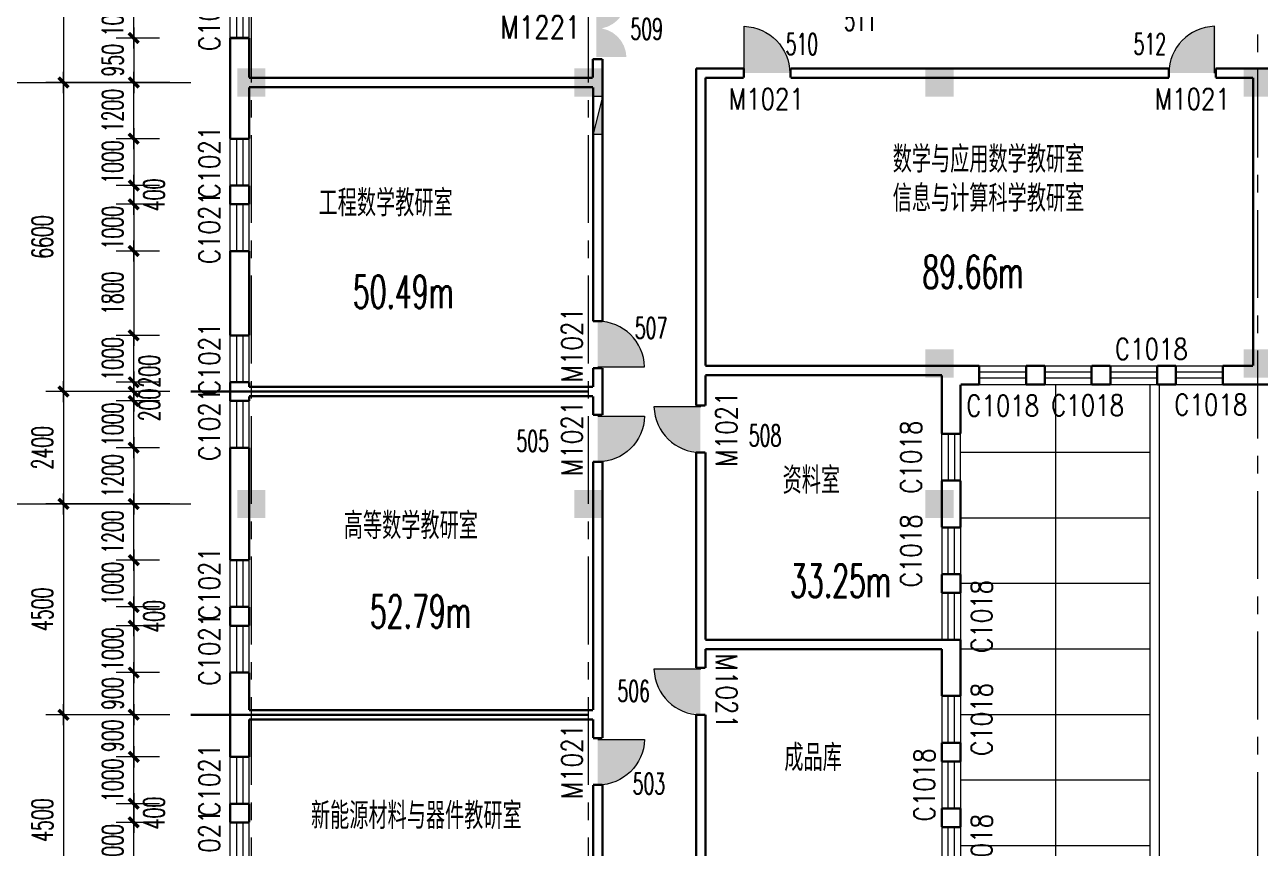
# Model space of a CAD drawing. Extents: x 1575758 to 1999219, y -897052 to -636879.
# Drawn here: x 1929906 to 1956300, y -677960 to -660374 of the extents above; entities that cross this region are included whole.
import ezdxf
from ezdxf.enums import TextEntityAlignment as Align

# ---------------------------------------------------------------- set-up
doc = ezdxf.new("R2010")
doc.units = 0
doc.header["$LTSCALE"] = 1500
doc.header["$MEASUREMENT"] = 0
doc.linetypes.add('CENTER', pattern=[2, 1.25, -0.25, 0.25, -0.25])
doc.layers.get('0').update_dxf_attribs({"linetype": 'CONTINUOUS', "lineweight": 5})
doc.layers.get('DEFPOINTS').update_dxf_attribs({"linetype": 'CONTINUOUS', "lineweight": 5})
for name, color, linetype, lineweight in [('AXIS', 7, 'CONTINUOUS', 5), ('COLUMN', 7, 'CONTINUOUS', 5), ('DOTE', 7, 'CENTER', 5), ('PUB_DIM', 7, 'CONTINUOUS', 5), ('PUB_TEXT', 7, 'CONTINUOUS', 5), ('WALL', 7, 'CONTINUOUS', 5), ('WINDOW', 7, 'CONTINUOUS', 0), ('WINDOW_TEXT', 7, 'CONTINUOUS', 5), ('我的', 7, 'CONTINUOUS', 5), ('消火栓', 7, 'CONTINUOUS', 5), ('玻璃', 7, 'CONTINUOUS', 5)]:
    doc.layers.add(name, color=color, linetype=linetype, lineweight=lineweight)
doc.layers.add('防盗门', color=180, linetype='CONTINUOUS')
doc.styles.add('_SIMPLEX', font='SIMPLEX.shx', dxfattribs={"width": 0.6})
doc.styles.add('DIM_FONT', font='romans.shx', dxfattribs={"width": 0.6})
doc.styles.add('H1', font='romans.shx', dxfattribs={"width": 1.2, "bigfont": 'hztxt.shx'})
doc.styles.add('SIMPLEX', font='SIMPLEX.SHX', dxfattribs={"width": 0.6})
doc.dimstyles.new('NORMAL', dxfattribs={"dimscale": 1.5, "dimtxt": 300, "dimasz": 1, "dimexe": 250, "dimexo": 300, "dimgap": 150, "dimtad": 1, "dimdec": 0, "dimdsep": 46, "dimtxsty": 'DIM_FONT', "dimblk1": '_DIMX', "dimblk2": '_DIMX', "dimsah": 1, "dimcen": 2.5, "dimdle": 0.3, "dimclrd": 256, "dimclre": 256, "dimclrt": 256, "dimadec": 0, "dimazin": 0, "dimtfac": 1, "dimtdec": 0, "dimtix": 1, "dimtmove": 2, "dimatfit": 3, "dimldrblk": '_DIMX', "dimfxl": 1, "dimtvp": 1, "dimtolj": 1, "dimtzin": 0, "dimlwd": -1, "dimlwe": -1, "dimarcsym": 0})

# ---------------------------------------------------------------- blocks, each defined once
blk = doc.blocks.new('M_A2ZXL')
blk.add_line((-0.472, 0), (-0.472, -1))
blk.add_arc((-0.5, 0), 1, 271.6231, 0)
blk = doc.blocks.new('_FZH')
blk.add_solid([(0.5, -0.5), (-0.5, -0.5), (0.5, 0.5), (-0.5, 0.5)])
blk = doc.blocks.new('_WBLK')
for p, q in [((-0.5, 0.5), (0.5, 0.5)), ((0.5, 0.167), (-0.5, 0.167)), ((0.5, -0.167), (-0.5, -0.167)), ((-0.5, -0.5), (0.5, -0.5))]:
    blk.add_line(p, q)
at = {"layer": 'WINDOW_TEXT', "style": 'SIMPLEX', "flags": 9}
blk.add_attdef('A', text='', height=1, dxfattribs=at).set_placement((0, 1.5), align=Align.MIDDLE)
blk = doc.blocks.new('A$C68C06AB7')
at = {"layer": '消火栓'}
blk.add_hatch(color=256, dxfattribs=at).paths.add_polyline_path([(800, 200), (0, 200), (800, 0)])
blk.add_line((0, 200), (800, 0), dxfattribs=at)
blk.add_lwpolyline([(0, 200), (0, 0), (800, 0), (800, 200)], close=True, dxfattribs=at)
blk = doc.blocks.new('M_B0OPK')
for p, q in [((-0.5, 0.5), (0.5, 0.5)), ((0.5, 0.167), (-0.5, 0.167)), ((0.5, -0.167), (-0.5, -0.167)), ((-0.5, -0.5), (0.5, -0.5))]:
    blk.add_line(p, q)
blk = doc.blocks.new('_DIMX')
blk.add_line((-150, 0), (150, 0))
at = {"const_width": 50}
blk.add_lwpolyline([(-70, -70), (70, 70)], dxfattribs=at)
blk = doc.blocks.new('*D1111')
at = {"layer": 'AXIS'}
for p, q in [((1933004, -653808), (1930359, -653808)), ((1930734, -653809), (1930734, -661606)), ((1933004, -661608), (1930359, -661608))]:
    blk.add_line(p, q, dxfattribs=at)
at = {"layer": 'DEFPOINTS', "color": 0, "lineweight": 5}
for p in [(1933454, -653808), (1930734, -661608), (1933454, -661608)]:
    blk.add_point(p, dxfattribs=at)
at = {"layer": 'AXIS', "xscale": 1.5, "yscale": 1.5, "zscale": 1.5}
for p, rotation in [((1930734, -653808), 90), ((1930734, -661608), 270)]:
    blk.add_blockref('_DIMX', p, dxfattribs=dict(at, rotation=rotation))
at = {"layer": 'AXIS', "insert": (1930284, -657708), "char_height": 450, "attachment_point": 5, "rotation": 90, "style": 'DIM_FONT'}
blk.add_mtext('\\A1;7800', dxfattribs=at)
blk = doc.blocks.new('*D1112')
at = {"layer": 'AXIS'}
for p, q in [((1933004, -661608), (1930359, -661608)), ((1930734, -661609), (1930734, -668206)), ((1933004, -668208), (1930359, -668208))]:
    blk.add_line(p, q, dxfattribs=at)
at = {"layer": 'DEFPOINTS', "color": 0, "lineweight": 5}
for p in [(1933454, -661608), (1930734, -668208), (1933454, -668208)]:
    blk.add_point(p, dxfattribs=at)
at = {"layer": 'AXIS', "xscale": 1.5, "yscale": 1.5, "zscale": 1.5}
for p, rotation in [((1930734, -661608), 90), ((1930734, -668208), 270)]:
    blk.add_blockref('_DIMX', p, dxfattribs=dict(at, rotation=rotation))
at = {"layer": 'AXIS', "insert": (1930284, -664908), "char_height": 450, "attachment_point": 5, "rotation": 90, "style": 'DIM_FONT'}
blk.add_mtext('\\A1;6600', dxfattribs=at)
blk = doc.blocks.new('*D1113')
at = {"layer": 'AXIS'}
for p, q in [((1933004, -670608), (1930359, -670608)), ((1930734, -670609), (1930734, -675106)), ((1933004, -675108), (1930359, -675108))]:
    blk.add_line(p, q, dxfattribs=at)
at = {"layer": 'DEFPOINTS', "color": 0, "lineweight": 5}
for p in [(1933454, -670608), (1930734, -675108), (1933454, -675108)]:
    blk.add_point(p, dxfattribs=at)
at = {"layer": 'AXIS', "xscale": 1.5, "yscale": 1.5, "zscale": 1.5}
for p, rotation in [((1930734, -670608), 90), ((1930734, -675108), 270)]:
    blk.add_blockref('_DIMX', p, dxfattribs=dict(at, rotation=rotation))
at = {"layer": 'AXIS', "insert": (1930284, -672858), "char_height": 450, "attachment_point": 5, "rotation": 90, "style": 'DIM_FONT'}
blk.add_mtext('\\A1;4500', dxfattribs=at)
blk = doc.blocks.new('*D1115')
at = {"layer": 'AXIS'}
for p, q in [((1932692, -653358), (1928859, -653358)), ((1929234, -653359), (1929234, -688606)), ((1932692, -688608), (1928859, -688608))]:
    blk.add_line(p, q, dxfattribs=at)
at = {"layer": 'DEFPOINTS', "color": 0, "lineweight": 5}
for p in [(1933142, -653358), (1929234, -688608), (1933142, -688608)]:
    blk.add_point(p, dxfattribs=at)
at = {"layer": 'AXIS', "xscale": 1.5, "yscale": 1.5, "zscale": 1.5}
for p, rotation in [((1929234, -653358), 90), ((1929234, -688608), 270)]:
    blk.add_blockref('_DIMX', p, dxfattribs=dict(at, rotation=rotation))
at = {"layer": 'AXIS', "insert": (1928784, -670983), "char_height": 450, "attachment_point": 5, "rotation": 90, "style": 'DIM_FONT'}
blk.add_mtext('\\A1;35250', dxfattribs=at)
blk = doc.blocks.new('*D1121')
at = {"layer": 'DEFPOINTS', "color": 0, "lineweight": 5}
for p in [(1933234, -660658), (1932234, -661608), (1933234, -661608)]:
    blk.add_point(p, dxfattribs=at)
at = {"layer": 'PUB_DIM'}
for p, q in [((1932234, -660656), (1932234, -660655)), ((1932784, -660658), (1931859, -660658)), ((1932234, -660658), (1932234, -661608)), ((1932784, -661608), (1931859, -661608)), ((1932234, -661609), (1932234, -661611))]:
    blk.add_line(p, q, dxfattribs=at)
at = {"layer": 'PUB_DIM', "xscale": 1.5, "yscale": 1.5, "zscale": 1.5}
for p, rotation in [((1932234, -660658), 270), ((1932234, -661608), 90)]:
    blk.add_blockref('_DIMX', p, dxfattribs=dict(at, rotation=rotation))
at = {"layer": 'PUB_DIM', "insert": (1931784, -661133), "char_height": 450, "attachment_point": 5, "rotation": 90, "style": 'DIM_FONT'}
blk.add_mtext('\\A1;950', dxfattribs=at)
blk = doc.blocks.new('*D1497')
at = {"layer": 'DEFPOINTS', "color": 0, "lineweight": 5}
for p in [(1932234, -659658), (1933234, -659658), (1933234, -660658)]:
    blk.add_point(p, dxfattribs=at)
at = {"layer": 'PUB_DIM'}
for p, q in [((1932784, -659658), (1931859, -659658)), ((1932234, -659656), (1932234, -659655)), ((1932234, -660658), (1932234, -659658)), ((1932784, -660658), (1931859, -660658)), ((1932234, -660659), (1932234, -660661))]:
    blk.add_line(p, q, dxfattribs=at)
at = {"layer": 'PUB_DIM', "xscale": 1.5, "yscale": 1.5, "zscale": 1.5}
for p, rotation in [((1932234, -659658), 270), ((1932234, -660658), 90)]:
    blk.add_blockref('_DIMX', p, dxfattribs=dict(at, rotation=rotation))
at = {"layer": 'PUB_DIM', "insert": (1931784, -660158), "char_height": 450, "attachment_point": 5, "rotation": 90, "style": 'DIM_FONT'}
blk.add_mtext('\\A1;1000', dxfattribs=at)
blk = doc.blocks.new('*D1505')
at = {"layer": 'DEFPOINTS', "color": 0, "lineweight": 5}
for p in [(1932234, -661608), (1933234, -661608), (1933234, -662808)]:
    blk.add_point(p, dxfattribs=at)
at = {"layer": 'PUB_DIM'}
for p, q in [((1932784, -661608), (1931859, -661608)), ((1932234, -661606), (1932234, -661605)), ((1932234, -662808), (1932234, -661608)), ((1932784, -662808), (1931859, -662808)), ((1932234, -662809), (1932234, -662811))]:
    blk.add_line(p, q, dxfattribs=at)
at = {"layer": 'PUB_DIM', "xscale": 1.5, "yscale": 1.5, "zscale": 1.5}
for p, rotation in [((1932234, -661608), 270), ((1932234, -662808), 90)]:
    blk.add_blockref('_DIMX', p, dxfattribs=dict(at, rotation=rotation))
at = {"layer": 'PUB_DIM', "insert": (1931784, -662208), "char_height": 450, "attachment_point": 5, "rotation": 90, "style": 'DIM_FONT'}
blk.add_mtext('\\A1;1200', dxfattribs=at)
blk = doc.blocks.new('*D1506')
at = {"layer": 'DEFPOINTS', "color": 0, "lineweight": 5}
for p in [(1933234, -662808), (1932234, -663808), (1933234, -663808)]:
    blk.add_point(p, dxfattribs=at)
at = {"layer": 'PUB_DIM'}
for p, q in [((1932784, -662808), (1931859, -662808)), ((1932234, -662806), (1932234, -662805)), ((1932234, -662808), (1932234, -663808)), ((1932784, -663808), (1931859, -663808)), ((1932234, -663809), (1932234, -663811))]:
    blk.add_line(p, q, dxfattribs=at)
at = {"layer": 'PUB_DIM', "xscale": 1.5, "yscale": 1.5, "zscale": 1.5}
for p, rotation in [((1932234, -662808), 270), ((1932234, -663808), 90)]:
    blk.add_blockref('_DIMX', p, dxfattribs=dict(at, rotation=rotation))
at = {"layer": 'PUB_DIM', "insert": (1931784, -663308), "char_height": 450, "attachment_point": 5, "rotation": 90, "style": 'DIM_FONT'}
blk.add_mtext('\\A1;1000', dxfattribs=at)
blk = doc.blocks.new('*D1507')
at = {"layer": 'DEFPOINTS', "color": 0, "lineweight": 5}
for p in [(1932234, -663808), (1933234, -663808), (1933234, -664208)]:
    blk.add_point(p, dxfattribs=at)
at = {"layer": 'PUB_DIM'}
for p, q in [((1932784, -663808), (1931859, -663808)), ((1932234, -663806), (1932234, -663805)), ((1932234, -664208), (1932234, -663808)), ((1932784, -664208), (1931859, -664208)), ((1932234, -664209), (1932234, -664211))]:
    blk.add_line(p, q, dxfattribs=at)
at = {"layer": 'PUB_DIM', "xscale": 1.5, "yscale": 1.5, "zscale": 1.5}
for p, rotation in [((1932234, -663808), 270), ((1932234, -664208), 90)]:
    blk.add_blockref('_DIMX', p, dxfattribs=dict(at, rotation=rotation))
at = {"layer": 'PUB_DIM', "insert": (1932666, -664008), "char_height": 450, "attachment_point": 5, "rotation": 90, "style": 'DIM_FONT'}
blk.add_mtext('\\A1;400', dxfattribs=at)
blk = doc.blocks.new('*D1508')
at = {"layer": 'DEFPOINTS', "color": 0, "lineweight": 5}
for p in [(1933234, -664208), (1932234, -665208), (1933234, -665208)]:
    blk.add_point(p, dxfattribs=at)
at = {"layer": 'PUB_DIM'}
for p, q in [((1932784, -664208), (1931859, -664208)), ((1932234, -664206), (1932234, -664205)), ((1932234, -664208), (1932234, -665208)), ((1932784, -665208), (1931859, -665208)), ((1932234, -665209), (1932234, -665211))]:
    blk.add_line(p, q, dxfattribs=at)
at = {"layer": 'PUB_DIM', "xscale": 1.5, "yscale": 1.5, "zscale": 1.5}
for p, rotation in [((1932234, -664208), 270), ((1932234, -665208), 90)]:
    blk.add_blockref('_DIMX', p, dxfattribs=dict(at, rotation=rotation))
at = {"layer": 'PUB_DIM', "insert": (1931784, -664708), "char_height": 450, "attachment_point": 5, "rotation": 90, "style": 'DIM_FONT'}
blk.add_mtext('\\A1;1000', dxfattribs=at)
blk = doc.blocks.new('*D1509')
at = {"layer": 'DEFPOINTS', "color": 0, "lineweight": 5}
for p in [(1933234, -665208), (1932234, -667008), (1933234, -667008)]:
    blk.add_point(p, dxfattribs=at)
at = {"layer": 'PUB_DIM'}
for p, q in [((1932784, -665208), (1931859, -665208)), ((1932234, -665209), (1932234, -667006)), ((1932784, -667008), (1931859, -667008))]:
    blk.add_line(p, q, dxfattribs=at)
at = {"layer": 'PUB_DIM', "xscale": 1.5, "yscale": 1.5, "zscale": 1.5}
for p, rotation in [((1932234, -665208), 90), ((1932234, -667008), 270)]:
    blk.add_blockref('_DIMX', p, dxfattribs=dict(at, rotation=rotation))
at = {"layer": 'PUB_DIM', "insert": (1931784, -666108), "char_height": 450, "attachment_point": 5, "rotation": 90, "style": 'DIM_FONT'}
blk.add_mtext('\\A1;1800', dxfattribs=at)
blk = doc.blocks.new('*D1510')
at = {"layer": 'DEFPOINTS', "color": 0, "lineweight": 5}
for p in [(1932234, -668408), (1933234, -668408), (1933234, -669408)]:
    blk.add_point(p, dxfattribs=at)
at = {"layer": 'PUB_DIM'}
for p, q in [((1932784, -668408), (1931859, -668408)), ((1932234, -668406), (1932234, -668405)), ((1932234, -669408), (1932234, -668408)), ((1932784, -669408), (1931859, -669408)), ((1932234, -669409), (1932234, -669411))]:
    blk.add_line(p, q, dxfattribs=at)
at = {"layer": 'PUB_DIM', "xscale": 1.5, "yscale": 1.5, "zscale": 1.5}
for p, rotation in [((1932234, -668408), 270), ((1932234, -669408), 90)]:
    blk.add_blockref('_DIMX', p, dxfattribs=dict(at, rotation=rotation))
at = {"layer": 'PUB_DIM', "insert": (1931784, -668908), "char_height": 450, "attachment_point": 5, "rotation": 90, "style": 'DIM_FONT'}
blk.add_mtext('\\A1;1000', dxfattribs=at)
blk = doc.blocks.new('*D1511')
at = {"layer": 'DEFPOINTS', "color": 0, "lineweight": 5}
for p in [(1933234, -668008), (1932234, -668208), (1933234, -668208)]:
    blk.add_point(p, dxfattribs=at)
at = {"layer": 'PUB_DIM'}
for p, q in [((1932784, -668008), (1931859, -668008)), ((1932234, -668006), (1932234, -668005)), ((1932234, -668008), (1932234, -668208)), ((1932784, -668208), (1931859, -668208)), ((1932234, -668209), (1932234, -668211))]:
    blk.add_line(p, q, dxfattribs=at)
at = {"layer": 'PUB_DIM', "xscale": 1.5, "yscale": 1.5, "zscale": 1.5}
for p, rotation in [((1932234, -668008), 270), ((1932234, -668208), 90)]:
    blk.add_blockref('_DIMX', p, dxfattribs=dict(at, rotation=rotation))
at = {"layer": 'PUB_DIM', "insert": (1932567, -667774), "char_height": 450, "attachment_point": 5, "rotation": 90, "style": 'DIM_FONT'}
blk.add_mtext('\\A1;200', dxfattribs=at)
blk = doc.blocks.new('*D1512')
at = {"layer": 'DEFPOINTS', "color": 0, "lineweight": 5}
for p in [(1932234, -667008), (1933234, -667008), (1933234, -668008)]:
    blk.add_point(p, dxfattribs=at)
at = {"layer": 'PUB_DIM'}
for p, q in [((1932784, -667008), (1931859, -667008)), ((1932234, -667006), (1932234, -667005)), ((1932234, -668008), (1932234, -667008)), ((1932784, -668008), (1931859, -668008)), ((1932234, -668009), (1932234, -668011))]:
    blk.add_line(p, q, dxfattribs=at)
at = {"layer": 'PUB_DIM', "xscale": 1.5, "yscale": 1.5, "zscale": 1.5}
for p, rotation in [((1932234, -667008), 270), ((1932234, -668008), 90)]:
    blk.add_blockref('_DIMX', p, dxfattribs=dict(at, rotation=rotation))
at = {"layer": 'PUB_DIM', "insert": (1931784, -667508), "char_height": 450, "attachment_point": 5, "rotation": 90, "style": 'DIM_FONT'}
blk.add_mtext('\\A1;1000', dxfattribs=at)
blk = doc.blocks.new('*D1513')
at = {"layer": 'DEFPOINTS', "color": 0, "lineweight": 5}
for p in [(1933234, -669408), (1932234, -670608), (1933234, -670608)]:
    blk.add_point(p, dxfattribs=at)
at = {"layer": 'PUB_DIM'}
for p, q in [((1932784, -669408), (1931859, -669408)), ((1932234, -669406), (1932234, -669405)), ((1932234, -669408), (1932234, -670608)), ((1932784, -670608), (1931859, -670608)), ((1932234, -670609), (1932234, -670611))]:
    blk.add_line(p, q, dxfattribs=at)
at = {"layer": 'PUB_DIM', "xscale": 1.5, "yscale": 1.5, "zscale": 1.5}
for p, rotation in [((1932234, -669408), 270), ((1932234, -670608), 90)]:
    blk.add_blockref('_DIMX', p, dxfattribs=dict(at, rotation=rotation))
at = {"layer": 'PUB_DIM', "insert": (1931784, -670008), "char_height": 450, "attachment_point": 5, "rotation": 90, "style": 'DIM_FONT'}
blk.add_mtext('\\A1;1200', dxfattribs=at)
blk = doc.blocks.new('*D1515')
at = {"layer": 'DEFPOINTS', "color": 0, "lineweight": 5}
for p in [(1932234, -677408), (1933234, -677408), (1933234, -678408)]:
    blk.add_point(p, dxfattribs=at)
at = {"layer": 'PUB_DIM'}
for p, q in [((1932784, -677408), (1931859, -677408)), ((1932234, -677406), (1932234, -677405)), ((1932234, -678408), (1932234, -677408)), ((1932784, -678408), (1931859, -678408)), ((1932234, -678409), (1932234, -678411))]:
    blk.add_line(p, q, dxfattribs=at)
at = {"layer": 'PUB_DIM', "xscale": 1.5, "yscale": 1.5, "zscale": 1.5}
for p, rotation in [((1932234, -677408), 270), ((1932234, -678408), 90)]:
    blk.add_blockref('_DIMX', p, dxfattribs=dict(at, rotation=rotation))
at = {"layer": 'PUB_DIM', "insert": (1931784, -677908), "char_height": 450, "attachment_point": 5, "rotation": 90, "style": 'DIM_FONT'}
blk.add_mtext('\\A1;1000', dxfattribs=at)
blk = doc.blocks.new('*D1516')
at = {"layer": 'DEFPOINTS', "color": 0, "lineweight": 5}
for p in [(1933234, -677008), (1932234, -677408), (1933234, -677408)]:
    blk.add_point(p, dxfattribs=at)
at = {"layer": 'PUB_DIM'}
for p, q in [((1932784, -677008), (1931859, -677008)), ((1932234, -677006), (1932234, -677005)), ((1932234, -677008), (1932234, -677408)), ((1932784, -677408), (1931859, -677408)), ((1932234, -677409), (1932234, -677411))]:
    blk.add_line(p, q, dxfattribs=at)
at = {"layer": 'PUB_DIM', "xscale": 1.5, "yscale": 1.5, "zscale": 1.5}
for p, rotation in [((1932234, -677008), 270), ((1932234, -677408), 90)]:
    blk.add_blockref('_DIMX', p, dxfattribs=dict(at, rotation=rotation))
at = {"layer": 'PUB_DIM', "insert": (1932666, -677208), "char_height": 450, "attachment_point": 5, "rotation": 90, "style": 'DIM_FONT'}
blk.add_mtext('\\A1;400', dxfattribs=at)
blk = doc.blocks.new('*D1517')
at = {"layer": 'DEFPOINTS', "color": 0, "lineweight": 5}
for p in [(1932234, -676008), (1933234, -676008), (1933234, -677008)]:
    blk.add_point(p, dxfattribs=at)
at = {"layer": 'PUB_DIM'}
for p, q in [((1932784, -676008), (1931859, -676008)), ((1932234, -676007), (1932234, -676005)), ((1932234, -677008), (1932234, -676008)), ((1932784, -677008), (1931859, -677008)), ((1932234, -677009), (1932234, -677011))]:
    blk.add_line(p, q, dxfattribs=at)
at = {"layer": 'PUB_DIM', "xscale": 1.5, "yscale": 1.5, "zscale": 1.5}
for p, rotation in [((1932234, -676008), 270), ((1932234, -677008), 90)]:
    blk.add_blockref('_DIMX', p, dxfattribs=dict(at, rotation=rotation))
at = {"layer": 'PUB_DIM', "insert": (1931784, -676508), "char_height": 450, "attachment_point": 5, "rotation": 90, "style": 'DIM_FONT'}
blk.add_mtext('\\A1;1000', dxfattribs=at)
blk = doc.blocks.new('*D1518')
at = {"layer": 'DEFPOINTS', "color": 0, "lineweight": 5}
for p in [(1932234, -675108), (1933234, -675108), (1933234, -676008)]:
    blk.add_point(p, dxfattribs=at)
at = {"layer": 'PUB_DIM'}
for p, q in [((1932784, -675108), (1931859, -675108)), ((1932234, -675106), (1932234, -675105)), ((1932234, -676008), (1932234, -675108)), ((1932784, -676008), (1931859, -676008)), ((1932234, -676010), (1932234, -676011))]:
    blk.add_line(p, q, dxfattribs=at)
at = {"layer": 'PUB_DIM', "xscale": 1.5, "yscale": 1.5, "zscale": 1.5}
for p, rotation in [((1932234, -675108), 270), ((1932234, -676008), 90)]:
    blk.add_blockref('_DIMX', p, dxfattribs=dict(at, rotation=rotation))
at = {"layer": 'PUB_DIM', "insert": (1931784, -675558), "char_height": 450, "attachment_point": 5, "rotation": 90, "style": 'DIM_FONT'}
blk.add_mtext('\\A1;900', dxfattribs=at)
blk = doc.blocks.new('*D1519')
at = {"layer": 'DEFPOINTS', "color": 0, "lineweight": 5}
for p in [(1933234, -671808), (1932234, -672808), (1933234, -672808)]:
    blk.add_point(p, dxfattribs=at)
at = {"layer": 'PUB_DIM'}
for p, q in [((1932784, -671808), (1931859, -671808)), ((1932234, -671807), (1932234, -671805)), ((1932234, -671808), (1932234, -672808)), ((1932784, -672808), (1931859, -672808)), ((1932234, -672810), (1932234, -672811))]:
    blk.add_line(p, q, dxfattribs=at)
at = {"layer": 'PUB_DIM', "xscale": 1.5, "yscale": 1.5, "zscale": 1.5}
for p, rotation in [((1932234, -671808), 270), ((1932234, -672808), 90)]:
    blk.add_blockref('_DIMX', p, dxfattribs=dict(at, rotation=rotation))
at = {"layer": 'PUB_DIM', "insert": (1931784, -672308), "char_height": 450, "attachment_point": 5, "rotation": 90, "style": 'DIM_FONT'}
blk.add_mtext('\\A1;1000', dxfattribs=at)
blk = doc.blocks.new('*D1520')
at = {"layer": 'DEFPOINTS', "color": 0, "lineweight": 5}
for p in [(1932234, -672808), (1933234, -672808), (1933234, -673208)]:
    blk.add_point(p, dxfattribs=at)
at = {"layer": 'PUB_DIM'}
for p, q in [((1932784, -672808), (1931859, -672808)), ((1932234, -672807), (1932234, -672805)), ((1932234, -673208), (1932234, -672808)), ((1932784, -673208), (1931859, -673208)), ((1932234, -673210), (1932234, -673211))]:
    blk.add_line(p, q, dxfattribs=at)
at = {"layer": 'PUB_DIM', "xscale": 1.5, "yscale": 1.5, "zscale": 1.5}
for p, rotation in [((1932234, -672808), 270), ((1932234, -673208), 90)]:
    blk.add_blockref('_DIMX', p, dxfattribs=dict(at, rotation=rotation))
at = {"layer": 'PUB_DIM', "insert": (1932666, -673008), "char_height": 450, "attachment_point": 5, "rotation": 90, "style": 'DIM_FONT'}
blk.add_mtext('\\A1;400', dxfattribs=at)
blk = doc.blocks.new('*D1521')
at = {"layer": 'DEFPOINTS', "color": 0, "lineweight": 5}
for p in [(1933234, -673208), (1932234, -674208), (1933234, -674208)]:
    blk.add_point(p, dxfattribs=at)
at = {"layer": 'PUB_DIM'}
for p, q in [((1932784, -673208), (1931859, -673208)), ((1932234, -673207), (1932234, -673205)), ((1932234, -673208), (1932234, -674208)), ((1932784, -674208), (1931859, -674208)), ((1932234, -674210), (1932234, -674211))]:
    blk.add_line(p, q, dxfattribs=at)
at = {"layer": 'PUB_DIM', "xscale": 1.5, "yscale": 1.5, "zscale": 1.5}
for p, rotation in [((1932234, -673208), 270), ((1932234, -674208), 90)]:
    blk.add_blockref('_DIMX', p, dxfattribs=dict(at, rotation=rotation))
at = {"layer": 'PUB_DIM', "insert": (1931784, -673708), "char_height": 450, "attachment_point": 5, "rotation": 90, "style": 'DIM_FONT'}
blk.add_mtext('\\A1;1000', dxfattribs=at)
blk = doc.blocks.new('*D1522')
at = {"layer": 'DEFPOINTS', "color": 0, "lineweight": 5}
for p in [(1932234, -670608), (1933234, -670608), (1933234, -671808)]:
    blk.add_point(p, dxfattribs=at)
at = {"layer": 'PUB_DIM'}
for p, q in [((1932784, -670608), (1931859, -670608)), ((1932234, -670606), (1932234, -670605)), ((1932234, -671808), (1932234, -670608)), ((1932784, -671808), (1931859, -671808)), ((1932234, -671810), (1932234, -671811))]:
    blk.add_line(p, q, dxfattribs=at)
at = {"layer": 'PUB_DIM', "xscale": 1.5, "yscale": 1.5, "zscale": 1.5}
for p, rotation in [((1932234, -670608), 270), ((1932234, -671808), 90)]:
    blk.add_blockref('_DIMX', p, dxfattribs=dict(at, rotation=rotation))
at = {"layer": 'PUB_DIM', "insert": (1931784, -671208), "char_height": 450, "attachment_point": 5, "rotation": 90, "style": 'DIM_FONT'}
blk.add_mtext('\\A1;1200', dxfattribs=at)
blk = doc.blocks.new('*D1766')
at = {"layer": 'AXIS'}
for p, q in [((1933004, -675108), (1930359, -675108)), ((1930734, -675109), (1930734, -679606)), ((1933004, -679608), (1930359, -679608))]:
    blk.add_line(p, q, dxfattribs=at)
at = {"layer": 'DEFPOINTS', "color": 0, "lineweight": 5}
for p in [(1933454, -675108), (1930734, -679608), (1933454, -679608)]:
    blk.add_point(p, dxfattribs=at)
at = {"layer": 'AXIS', "xscale": 1.5, "yscale": 1.5, "zscale": 1.5}
for p, rotation in [((1930734, -675108), 90), ((1930734, -679608), 270)]:
    blk.add_blockref('_DIMX', p, dxfattribs=dict(at, rotation=rotation))
at = {"layer": 'AXIS', "insert": (1930284, -677358), "char_height": 450, "attachment_point": 5, "rotation": 90, "style": 'DIM_FONT'}
blk.add_mtext('\\A1;4500', dxfattribs=at)
blk = doc.blocks.new('*D1767')
at = {"layer": 'DEFPOINTS', "color": 0, "lineweight": 5}
for p in [(1932234, -674208), (1933234, -674208), (1933234, -675108)]:
    blk.add_point(p, dxfattribs=at)
at = {"layer": 'PUB_DIM'}
for p, q in [((1932784, -674208), (1931859, -674208)), ((1932234, -674207), (1932234, -674205)), ((1932234, -675108), (1932234, -674208)), ((1932784, -675108), (1931859, -675108)), ((1932234, -675109), (1932234, -675111))]:
    blk.add_line(p, q, dxfattribs=at)
at = {"layer": 'PUB_DIM', "xscale": 1.5, "yscale": 1.5, "zscale": 1.5}
for p, rotation in [((1932234, -674208), 270), ((1932234, -675108), 90)]:
    blk.add_blockref('_DIMX', p, dxfattribs=dict(at, rotation=rotation))
at = {"layer": 'PUB_DIM', "insert": (1931784, -674658), "char_height": 450, "attachment_point": 5, "rotation": 90, "style": 'DIM_FONT'}
blk.add_mtext('\\A1;900', dxfattribs=at)
blk = doc.blocks.new('*D1768')
at = {"layer": 'AXIS'}
for p, q in [((1933004, -668208), (1930359, -668208)), ((1930734, -668209), (1930734, -670606)), ((1933004, -670608), (1930359, -670608))]:
    blk.add_line(p, q, dxfattribs=at)
at = {"layer": 'DEFPOINTS', "color": 0, "lineweight": 5}
for p in [(1933454, -668208), (1930734, -670608), (1933454, -670608)]:
    blk.add_point(p, dxfattribs=at)
at = {"layer": 'AXIS', "xscale": 1.5, "yscale": 1.5, "zscale": 1.5}
for p, rotation in [((1930734, -668208), 90), ((1930734, -670608), 270)]:
    blk.add_blockref('_DIMX', p, dxfattribs=dict(at, rotation=rotation))
at = {"layer": 'AXIS', "insert": (1930284, -669408), "char_height": 450, "attachment_point": 5, "rotation": 90, "style": 'DIM_FONT'}
blk.add_mtext('\\A1;2400', dxfattribs=at)
blk = doc.blocks.new('*D1769')
at = {"layer": 'DEFPOINTS', "color": 0, "lineweight": 5}
for p in [(1933234, -668208), (1932234, -668408), (1933234, -668408)]:
    blk.add_point(p, dxfattribs=at)
at = {"layer": 'PUB_DIM'}
for p, q in [((1932784, -668208), (1931859, -668208)), ((1932234, -668206), (1932234, -668205)), ((1932234, -668208), (1932234, -668408)), ((1932784, -668408), (1931859, -668408)), ((1932234, -668409), (1932234, -668411))]:
    blk.add_line(p, q, dxfattribs=at)
at = {"layer": 'PUB_DIM', "xscale": 1.5, "yscale": 1.5, "zscale": 1.5}
for p, rotation in [((1932234, -668208), 270), ((1932234, -668408), 90)]:
    blk.add_blockref('_DIMX', p, dxfattribs=dict(at, rotation=rotation))
at = {"layer": 'PUB_DIM', "insert": (1932567, -668494), "char_height": 450, "attachment_point": 5, "rotation": 90, "style": 'DIM_FONT'}
blk.add_mtext('\\A1;200', dxfattribs=at)

msp = doc.modelspace()

# ---------------------------------------------------------------- hatches: boundary and pattern name
at = {"layer": '防盗门'}
for points in [[(1942119.8, -659839.4), (1942759.6, -659839.4, -0.4059403), (1942119.8, -660461.3)], [(1942119.8, -661065.1), (1942759.6, -661065.1, 0.4059403), (1942119.8, -660443.3)], [(1945272.3, -661408.7), (1945272.3, -660409.1, -0.4059403), (1946243.9, -661408.7)], [(1955340.1, -661408.7), (1955340.1, -660409.1, 0.4059403), (1954368.4, -661408.7)], [(1942142.6, -667673.6), (1943148.9, -667673.6, 0.4059403), (1942142.6, -666695.4)], [(1944337.9, -668520.1), (1943338.3, -668520.1, 0.4059403), (1944337.9, -669491.8)], [(1942142.6, -668742.4), (1943148.9, -668742.4, -0.4059403), (1942142.6, -669720.6)], [(1944337.5, -674120.1), (1943337.9, -674121.5, 0.4059403), (1944338.9, -675091.8)], [(1942142.2, -675642.4), (1943148.5, -675642.4, -0.4059403), (1942142.2, -676620.6)]]:
    msp.add_hatch(color=256, dxfattribs=at).paths.add_polyline_path(points)

# ---------------------------------------------------------------- linework, layer by layer
at = {"layer": 'AXIS'}
for p, q in [((1928033.9, -661607.9), (1933454.2, -661607.9)), ((1928033.9, -670607.9), (1933454.2, -670607.9))]:
    msp.add_line(p, q, dxfattribs=at)
at = {"layer": 'DOTE'}
for p, q in [((1934747.8, -688608), (1934747.8, -650709.5)), ((1941947.8, -688608), (1941947.8, -650709.5)), ((1956247.8, -696208), (1956247.8, -650709.5))]:
    msp.add_line(p, q, dxfattribs=at)
at = {"layer": 'DOTE', "const_width": 50}
for points in [[(1941947.8, -668208), (1933454.2, -668208)], [(1941947.8, -675108), (1933454.2, -675108)]]:
    msp.add_lwpolyline(points, dxfattribs=at)
at = {"layer": 'WALL', "const_width": 50}
for points in [[(1934297.8, -662808), (1934297.8, -660658)], [(1934697.8, -660658), (1934297.8, -660658)], [(1934697.8, -661508), (1934697.8, -660658)], [(1942040.8, -661108), (1942040.8, -661508)], [(1942247.8, -661108), (1942040.8, -661108)], [(1942247.8, -661108), (1942247.8, -661708.3)], [(1944247.6, -661308), (1945264.6, -661308)], [(1944247.6, -661308), (1944247.6, -668508)], [(1945264.6, -661508), (1945264.6, -661308)], [(1946264.6, -661508), (1946264.6, -661308)], [(1954347.8, -661308), (1946264.6, -661308)], [(1954347.8, -661508), (1954347.8, -661308)], [(1955347.8, -661508), (1955347.8, -661308)], [(1956147.8, -661308), (1955347.8, -661308)], [(1956147.8, -661308), (1959533.8, -661308)], [(1934697.8, -661508), (1942040.8, -661508)], [(1934697.8, -661708), (1942047.8, -661708)], [(1934697.8, -662808), (1934697.8, -661708)], [(1942047.8, -661708), (1942047.8, -666708)], [(1942247.8, -661508), (1942247.8, -661508)], [(1942247.8, -661508), (1942247.8, -666708)], [(1944447.6, -661508), (1945264.6, -661508)], [(1944447.6, -661508), (1944447.6, -667658)], [(1954347.8, -661508), (1946264.6, -661508)], [(1956147.8, -661508), (1955347.8, -661508)], [(1956147.8, -661508), (1956147.8, -667658)], [(1934297.8, -667008), (1934297.8, -665208)], [(1934697.8, -667008), (1934697.8, -665208)], [(1942247.8, -666708), (1942047.8, -666708)], [(1934697.8, -667008), (1934297.8, -667008)], [(1942247.8, -667708), (1942047.8, -667708)], [(1942047.8, -668108), (1942047.8, -667708)], [(1942247.8, -668708), (1942247.8, -667708)], [(1944447.6, -667658), (1950297.8, -667658)], [(1950297.8, -668058), (1950297.8, -667658)], [(1951297.8, -668058), (1951297.8, -667658)], [(1951297.8, -667658), (1951697.8, -667658)], [(1951697.8, -668058), (1951697.8, -667658)], [(1951697.8, -668058), (1951697.8, -667658)], [(1952697.8, -668058), (1952697.8, -667658)], [(1952697.8, -667658), (1953097.8, -667658)], [(1953097.8, -668058), (1953097.8, -667658)], [(1954097.8, -668058), (1954097.8, -667658)], [(1954097.8, -667658), (1954497.8, -667658)], [(1954497.8, -668058), (1954497.8, -667658)], [(1955497.8, -668058), (1955497.8, -667658)], [(1956147.8, -667658), (1955497.8, -667658)], [(1934697.8, -668008), (1934297.8, -668008)], [(1934297.8, -668408), (1934297.8, -668008)], [(1934697.8, -668108), (1934697.8, -668008)], [(1944447.6, -667858), (1944447.6, -668508)], [(1944447.6, -667858), (1949497.8, -667858)], [(1949497.8, -667858), (1949497.8, -669108)], [(1950297.8, -668058), (1949897.8, -668058)], [(1949897.8, -668058), (1949897.8, -669108)], [(1951297.8, -668058), (1951697.8, -668058)], [(1952697.8, -668058), (1953097.8, -668058)], [(1954097.8, -668058), (1954497.8, -668058)], [(1956997.8, -668058), (1955497.8, -668058)], [(1942047.8, -668108), (1934697.8, -668108)], [(1934697.8, -668408), (1934697.8, -668308)], [(1942047.8, -668308), (1934697.8, -668308)], [(1942047.8, -668708), (1942047.8, -668308)], [(1934697.8, -668408), (1934297.8, -668408)], [(1944247.6, -668508), (1944447.6, -668508)], [(1942247.8, -668708), (1942047.8, -668708)], [(1949897.8, -669108), (1949497.8, -669108)], [(1934297.8, -671808), (1934297.8, -669408)], [(1934697.8, -669408), (1934297.8, -669408)], [(1934697.8, -671808), (1934697.8, -669408)], [(1944247.6, -669508), (1944247.6, -674108)], [(1944247.6, -669508), (1944447.6, -669508)], [(1944447.6, -669508), (1944447.6, -673508)], [(1942047.7, -675008.2), (1942047.7, -669708)], [(1942247.7, -669708), (1942047.7, -669708)], [(1942247.7, -675608), (1942247.7, -669708)], [(1949497.8, -670108), (1949497.8, -671108)], [(1949897.8, -670108), (1949497.8, -670108)], [(1949897.8, -670108), (1949897.8, -671108)], [(1949897.8, -671108), (1949497.8, -671108)], [(1934697.8, -671808), (1934297.8, -671808)], [(1949497.8, -672108), (1949497.8, -672508)], [(1949497.8, -672508), (1949497.8, -672108)], [(1949897.8, -672108), (1949497.8, -672108)], [(1949897.8, -672508), (1949897.8, -672108)], [(1949897.8, -672508), (1949497.8, -672508)], [(1934697.8, -672808), (1934297.8, -672808)], [(1934297.8, -673208), (1934297.8, -672808)], [(1934697.8, -673208), (1934697.8, -672808)], [(1934697.8, -673208), (1934297.8, -673208)], [(1944447.6, -673508), (1949897.8, -673508)], [(1949897.8, -673508), (1949897.8, -674708)], [(1944447.6, -674108), (1944447.6, -673708)], [(1944447.6, -673708), (1949497.8, -673708)], [(1949497.8, -673708), (1949497.8, -674708)], [(1944247.6, -674108), (1944447.6, -674108)], [(1934297.8, -676008), (1934297.8, -674208)], [(1934697.8, -674208), (1934297.8, -674208)], [(1934697.8, -675008), (1934697.8, -674208)], [(1949897.8, -674708), (1949497.8, -674708)], [(1934697.8, -675008), (1942047.7, -675008.2)], [(1944247.6, -675108), (1944447.6, -675108)], [(1944247.6, -675108), (1944247.6, -680108)], [(1944447.6, -679508), (1944447.6, -675108)], [(1934697.8, -676008), (1934697.8, -675208)], [(1934697.8, -675208), (1942047.7, -675208.2)], [(1942047.7, -675608), (1942047.7, -675208.2)], [(1942247.7, -675608), (1942047.7, -675608)], [(1949897.8, -675708), (1949497.8, -675708)], [(1949497.8, -676108), (1949497.8, -675708)], [(1949897.8, -676108), (1949897.8, -675708)], [(1934697.8, -676008), (1934297.8, -676008)], [(1949897.8, -676108), (1949497.8, -676108)], [(1942047.6, -680608), (1942047.5, -676608)], [(1942247.6, -676608), (1942047.6, -676608)], [(1942247.5, -681269.2), (1942247.5, -676608)], [(1934697.8, -677008), (1934297.8, -677008)], [(1934297.8, -677408), (1934297.8, -677008)], [(1934697.8, -677408), (1934697.8, -677008)], [(1949497.8, -677508), (1949497.8, -677108)], [(1949897.8, -677108), (1949497.8, -677108)], [(1949897.8, -677508), (1949897.8, -677108)], [(1934697.8, -677408), (1934297.8, -677408)], [(1949897.8, -677508), (1949497.8, -677508)]]:
    msp.add_lwpolyline(points, dxfattribs=at)
at = {"layer": 'WALL', "const_width": 50, "elevation": 0}
for points in [[(1934297.8, -662808), (1934697.8, -662808)], [(1934297.8, -663808), (1934697.8, -663808)], [(1934297.8, -664208), (1934297.8, -663808)], [(1934697.8, -664208), (1934697.8, -663808)], [(1934697.8, -664208), (1934297.8, -664208)], [(1934697.8, -665208), (1934297.8, -665208)]]:
    msp.add_lwpolyline(points, dxfattribs=at)
at = {"layer": '玻璃'}
for p, q in [((1951922.8, -668058), (1951922.8, -684808)), ((1953947.9, -684808), (1953947.9, -668058)), ((1954148.1, -685008), (1954148.1, -668058)), ((1953947.9, -669508), (1949897.8, -669508)), ((1953947.9, -670908), (1949897.8, -670908)), ((1953947.9, -672308), (1949897.8, -672308)), ((1953947.9, -673708), (1949897.8, -673708)), ((1953947.9, -675108), (1949897.8, -675108)), ((1953947.9, -676508), (1949897.8, -676508)), ((1953947.9, -677908), (1949897.8, -677908))]:
    msp.add_line(p, q, dxfattribs=at)

# ---------------------------------------------------------------- block references
at = {"layer": 'COLUMN', "xscale": 600, "yscale": 600, "zscale": 600}
for p in [(1934747.8, -661608), (1941947.8, -661608), (1949447.8, -661608), (1956247.8, -661608), (1949447.8, -667608), (1956247.8, -667608), (1934747.8, -670608), (1941947.8, -670608), (1949447.8, -670608)]:
    msp.add_blockref('_FZH', p, dxfattribs=at)
at = {"layer": 'WINDOW'}
ref = msp.add_blockref('_WBLK', (1934497.8, -660158), dxfattribs=dict(at, xscale=1000, yscale=399.999999998603, zscale=1000, rotation=90))
ref.add_attrib('A', 'C1021', dxfattribs={"layer": 'WINDOW_TEXT', "height": 450, "rotation": 90, "style": '_SIMPLEX', "width": 0.8, "flags": 8}).set_placement((1933847.8, -660158), align=Align.MIDDLE)
ref = msp.add_blockref('M_A2ZXL', (1945747.6, -661408), dxfattribs=dict(at, xscale=-1000, yscale=1000, zscale=1000, rotation=180))
ref.add_attrib('A', 'M1021', dxfattribs={"layer": 'WINDOW_TEXT', "height": 450, "style": '_SIMPLEX', "width": 0.8, "flags": 8}).set_placement((1945747.6, -661958), align=Align.MIDDLE)
ref = msp.add_blockref('M_A2ZXL', (1954847.8, -661408), dxfattribs=dict(at, xscale=1000, yscale=1000, zscale=1000, rotation=180))
ref.add_attrib('A', 'M1021', dxfattribs={"layer": 'WINDOW_TEXT', "height": 450, "style": '_SIMPLEX', "width": 0.8, "flags": 8}).set_placement((1954847.8, -661958), align=Align.MIDDLE)
ref = msp.add_blockref('_WBLK', (1934497.8, -663308), dxfattribs=dict(at, xscale=1000, yscale=399.9999999990687, zscale=1000, rotation=90))
ref.add_attrib('A', 'C1021', dxfattribs={"layer": 'WINDOW_TEXT', "height": 450, "rotation": 90, "style": '_SIMPLEX', "width": 0.8, "flags": 8}).set_placement((1933847.8, -663308), align=Align.MIDDLE)
ref = msp.add_blockref('_WBLK', (1934497.8, -664708), dxfattribs=dict(at, xscale=1000, yscale=399.999999998603, zscale=1000, rotation=90))
ref.add_attrib('A', 'C1021', dxfattribs={"layer": 'WINDOW_TEXT', "height": 450, "rotation": 90, "style": '_SIMPLEX', "width": 0.8, "flags": 8}).set_placement((1933847.8, -664708), align=Align.MIDDLE)
ref = msp.add_blockref('M_A2ZXL', (1942147.8, -667208), dxfattribs=dict(at, xscale=1000, yscale=1000, zscale=1000, rotation=90))
ref.add_attrib('A', 'M1021', dxfattribs={"layer": 'WINDOW_TEXT', "height": 450, "rotation": 90, "style": '_SIMPLEX', "width": 0.8, "flags": 8}).set_placement((1941597.8, -667208, -360295.4), align=Align.MIDDLE)
ref = msp.add_blockref('_WBLK', (1934497.8, -667508), dxfattribs=dict(at, xscale=1000, yscale=399.9999999990687, zscale=1000, rotation=90))
ref.add_attrib('A', 'C1021', dxfattribs={"layer": 'WINDOW_TEXT', "height": 450, "rotation": 90, "style": '_SIMPLEX', "width": 0.8, "flags": 8}).set_placement((1933847.8, -667508), align=Align.MIDDLE)
ref = msp.add_blockref('_WBLK', (1953597.8, -667858), dxfattribs=dict(at, xscale=-1000, yscale=400, zscale=1000, rotation=180))
ref.add_attrib('A', 'C1018', dxfattribs={"layer": 'WINDOW_TEXT', "height": 450, "style": '_SIMPLEX', "width": 0.8, "flags": 8}).set_placement((1953974.2, -667296.3), align=Align.MIDDLE)
ref = msp.add_blockref('M_B0OPK', (1950797.8, -667858), dxfattribs=dict(at, xscale=-1000, yscale=400.0000000001164, zscale=1000, rotation=180))
ref.add_attrib('A', 'C1018', dxfattribs={"layer": 'WINDOW_TEXT', "height": 450, "style": '_SIMPLEX', "width": 0.8, "flags": 8}).set_placement((1950797.8, -668508), align=Align.MIDDLE)
ref = msp.add_blockref('M_B0OPK', (1952197.8, -667858), dxfattribs=dict(at, xscale=-1000, yscale=400.0000000001164, zscale=1000, rotation=180))
ref.add_attrib('A', 'C1018', dxfattribs={"layer": 'WINDOW_TEXT', "height": 450, "style": '_SIMPLEX', "width": 0.8, "flags": 8}).set_placement((1952611.1, -668500.2), align=Align.MIDDLE)
ref = msp.add_blockref('_WBLK', (1954997.8, -667858), dxfattribs=dict(at, xscale=-1000, yscale=400, zscale=1000, rotation=180))
ref.add_attrib('A', 'C1018', dxfattribs={"layer": 'WINDOW_TEXT', "height": 450, "style": '_SIMPLEX', "width": 0.8, "flags": 8}).set_placement((1955243.3, -668485.4), align=Align.MIDDLE)
ref = msp.add_blockref('_WBLK', (1934497.8, -668908), dxfattribs=dict(at, xscale=1000, yscale=399.999999998603, zscale=1000, rotation=90))
ref.add_attrib('A', 'C1021', dxfattribs={"layer": 'WINDOW_TEXT', "height": 450, "rotation": 90, "style": '_SIMPLEX', "width": 0.8, "flags": 8}).set_placement((1933847.8, -668908), align=Align.MIDDLE)
ref = msp.add_blockref('M_A2ZXL', (1942147.8, -669208), dxfattribs=dict(at, xscale=-1000, yscale=1000, zscale=1000, rotation=90))
ref.add_attrib('A', 'M1021', dxfattribs={"layer": 'WINDOW_TEXT', "height": 450, "rotation": 90, "style": '_SIMPLEX', "width": 0.8, "flags": 8}).set_placement((1941597.8, -669208, -360295.4), align=Align.MIDDLE)
ref = msp.add_blockref('M_A2ZXL', (1944347.9, -669008), dxfattribs=dict(at, xscale=1000, yscale=1000, zscale=1000, rotation=270))
ref.add_attrib('A', 'M1021', dxfattribs={"layer": 'WINDOW_TEXT', "height": 450, "rotation": 90, "style": '_SIMPLEX', "width": 0.8, "flags": 8}).set_placement((1944897.9, -669008), align=Align.MIDDLE)
ref = msp.add_blockref('_WBLK', (1949697.8, -669608), dxfattribs=dict(at, xscale=-1000, yscale=399.9999999799766, zscale=1000, rotation=270))
ref.add_attrib('A', 'C1018', dxfattribs={"layer": 'WINDOW_TEXT', "height": 450, "rotation": 90, "style": '_SIMPLEX', "width": 0.8, "flags": 8}).set_placement((1948837.2, -669608), align=Align.MIDDLE)
ref = msp.add_blockref('_WBLK', (1949697.8, -671608), dxfattribs=dict(at, xscale=1000, yscale=399.9999999799766, zscale=1000, rotation=270))
ref.add_attrib('A', 'C1018', dxfattribs={"layer": 'WINDOW_TEXT', "height": 450, "rotation": 90, "style": '_SIMPLEX', "width": 0.8, "flags": 8}).set_placement((1948837.2, -671608), align=Align.MIDDLE)
ref = msp.add_blockref('_WBLK', (1934497.8, -672308), dxfattribs=dict(at, xscale=1000, yscale=399.9999999990687, zscale=1000, rotation=90))
ref.add_attrib('A', 'C1021', dxfattribs={"layer": 'WINDOW_TEXT', "height": 450, "rotation": 90, "style": '_SIMPLEX', "width": 0.8, "flags": 8}).set_placement((1933847.8, -672308), align=Align.MIDDLE)
ref = msp.add_blockref('_WBLK', (1949697.8, -673008), dxfattribs=dict(at, xscale=1000, yscale=399.9999999795109, zscale=1000, rotation=270))
ref.add_attrib('A', 'C1018', dxfattribs={"layer": 'WINDOW_TEXT', "height": 450, "rotation": 90, "style": '_SIMPLEX', "width": 0.8, "flags": 8}).set_placement((1950347.8, -673008), align=Align.MIDDLE)
ref = msp.add_blockref('_WBLK', (1934497.8, -673708), dxfattribs=dict(at, xscale=1000, yscale=399.999999998603, zscale=1000, rotation=90))
ref.add_attrib('A', 'C1021', dxfattribs={"layer": 'WINDOW_TEXT', "height": 450, "rotation": 90, "style": '_SIMPLEX', "width": 0.8, "flags": 8}).set_placement((1933847.8, -673708), align=Align.MIDDLE)
ref = msp.add_blockref('M_A2ZXL', (1944348.2, -674608), dxfattribs=dict(at, xscale=1000, yscale=1000, zscale=1000, rotation=270.0781835238718))
ref.add_attrib('A', 'M1021', dxfattribs={"layer": 'WINDOW_TEXT', "height": 450, "rotation": 270.07818, "style": '_SIMPLEX', "width": 0.8, "flags": 8}).set_placement((1944898.2, -674607.2), align=Align.MIDDLE)
ref = msp.add_blockref('_WBLK', (1949697.8, -675208), dxfattribs=dict(at, xscale=1000, yscale=399.9999999792781, zscale=1000, rotation=270))
ref.add_attrib('A', 'C1018', dxfattribs={"layer": 'WINDOW_TEXT', "height": 450, "rotation": 90, "style": '_SIMPLEX', "width": 0.8, "flags": 8}).set_placement((1950347.8, -675208), align=Align.MIDDLE)
ref = msp.add_blockref('M_A2ZXL', (1942147.6, -676108), dxfattribs=dict(at, xscale=-1000, yscale=1000, zscale=1000, rotation=90))
ref.add_attrib('A', 'M1021', dxfattribs={"layer": 'WINDOW_TEXT', "height": 450, "rotation": 90, "style": '_SIMPLEX', "width": 0.8, "flags": 8}).set_placement((1941597.6, -676108, -360295.4), align=Align.MIDDLE)
ref = msp.add_blockref('_WBLK', (1934497.8, -676508), dxfattribs=dict(at, xscale=1000, yscale=399.9999999990687, zscale=1000, rotation=90))
ref.add_attrib('A', 'C1021', dxfattribs={"layer": 'WINDOW_TEXT', "height": 450, "rotation": 90, "style": '_SIMPLEX', "width": 0.8, "flags": 8}).set_placement((1933847.8, -676508), align=Align.MIDDLE)
ref = msp.add_blockref('_WBLK', (1949697.8, -676608), dxfattribs=dict(at, xscale=1000, yscale=399.9999999799766, zscale=1000, rotation=270))
ref.add_attrib('A', 'C1018', dxfattribs={"layer": 'WINDOW_TEXT', "height": 450, "rotation": 90, "style": '_SIMPLEX', "width": 0.8, "flags": 8}).set_placement((1949120.8, -676607.2), align=Align.MIDDLE)
ref = msp.add_blockref('_WBLK', (1934497.8, -677908), dxfattribs=dict(at, xscale=1000, yscale=399.999999998603, zscale=1000, rotation=90))
ref.add_attrib('A', 'C1021', dxfattribs={"layer": 'WINDOW_TEXT', "height": 450, "rotation": 90, "style": '_SIMPLEX', "width": 0.8, "flags": 8}).set_placement((1933847.8, -677908), align=Align.MIDDLE)
ref = msp.add_blockref('_WBLK', (1949697.8, -678008), dxfattribs=dict(at, xscale=1000, yscale=399.9999999795109, zscale=1000, rotation=270))
ref.add_attrib('A', 'C1018', dxfattribs={"layer": 'WINDOW_TEXT', "height": 450, "rotation": 90, "style": '_SIMPLEX', "width": 0.8, "flags": 8}).set_placement((1950347.8, -678008), align=Align.MIDDLE)
at = {"layer": '消火栓', "rotation": 270}
msp.add_blockref('A$C68C06AB7', (1942047.8, -661908), dxfattribs=at)

# ---------------------------------------------------------------- texts
at = {"layer": 'PUB_TEXT', "style": 'H1', "width": 0.8}
msp.add_text('M1221', height=480, dxfattribs=at).set_placement((1940067.5, -660665.3))
at = {"layer": '我的', "color": 0, "lineweight": 5, "style": 'DIM_FONT'}
for s, insert, char_height, width, attachment_point in [('511', (1947413.8, -660054.4), 450, 1205.04, 1), ('509', (1942844.4, -660239.8), 450, 1205.04, 1), ('510', (1946161.3, -660564.3), 450, 1205.04, 1), ('512', (1953594.4, -660562.8), 450, 1205.04, 1), ('{\\f宋体|b0|i0|c134|p2;数学与应用数学教研室\\P信息与计算科学教研室}', (1950493.7, -662979.2), 500, 5274.601, 2), ('{\\f宋体|b0|i0|c134|p2;工程数学教研室}', (1936183.4, -663912.4), 500, 5274.601, 1), ('{\\C3;89.66m}', (1949083.3, -665303.4), 700, 2451.3, 1), ('{\\C3;50.49m}', (1936915.1, -665728), 700, 2070, 1), ('507', (1942938.4, -666626.1), 450, 1205.04, 1), ('505', (1940410.1, -669036.4), 450, 1205.04, 1), ('508', (1945373.8, -668920.5), 450, 1205.04, 1), ('{\\f宋体|b0|i0|c134|p2;资料室}', (1946096.4, -669834.8), 500, 2688.593, 1), ('{\\f宋体|b0|i0|c134|p2;高等数学教研室}', (1936722.1, -670803.9), 500, 5274.601, 1), ('{\\C3;33.25m}', (1946256.1, -671900.6), 700, 1923.88, 1), ('{\\C3;52.79m}', (1937280.5, -672554.1), 700, 1607.29, 1), ('506', (1942567.5, -674378.4), 450, 1205.04, 1), ('{\\f宋体|b0|i0|c134|p2;成品库}', (1946132.3, -675757.2), 500, 2688.593, 1), ('503', (1942892.2, -676358.3), 450, 1205.04, 1), ('{\\f宋体|b0|i0|c134|p2;新能源材料与器件教研室}', (1936020.9, -676994.1), 500, 5274.601, 1)]:
    msp.add_mtext(s, dxfattribs=dict(at, insert=insert, char_height=char_height, width=width, attachment_point=attachment_point))

# ---------------------------------------------------------------- dimensions: what is measured, and where the dimension line sits
at = {"layer": 'AXIS'}
for base, p1, p2, angle, picture, middle in [((1929233.9, -688607.9), (1933141.7, -653357.9), (1933141.7, -688607.9), 270, '*D1115', (1928783.9, -670982.9)), ((1930733.9, -668208), (1933454.2, -661607.9), (1933454.2, -668208), 90, '*D1112', (1930283.9, -664907.9)), ((1930733.9, -670607.9), (1933454.2, -668208), (1933454.2, -670607.9), 90, '*D1768', (1930283.9, -669407.9)), ((1930733.9, -675108), (1933454.2, -670607.9), (1933454.2, -675108), 90, '*D1113', (1930283.9, -672857.9)), ((1930733.9, -679607.9), (1933454.2, -675108), (1933454.2, -679607.9), 90, '*D1766', (1930283.9, -677357.9))]:
    dim = msp.add_linear_dim(base=base, p1=p1, p2=p2, angle=angle, dimstyle='NORMAL', dxfattribs=at)
    dim.commit()
    dim.dimension.update_dxf_attribs({"geometry": picture, "text_midpoint": middle})
dim = msp.add_aligned_dim(p1=(1933454.2, -653807.9), p2=(1933454.2, -661607.9), distance=-2720.3, dimstyle='NORMAL', dxfattribs=at)
dim.commit()
dim.dimension.update_dxf_attribs({"geometry": '*D1111', "text_midpoint": (1930283.9, -657707.9)})
at = {"layer": 'PUB_DIM'}
for p1, p2, distance, picture, middle in [((1933233.9, -660658), (1933233.9, -659658), 1000, '*D1497', (1931783.9, -660158)), ((1933233.9, -660658), (1933233.9, -661607.9), -1000, '*D1121', (1931783.9, -661132.9)), ((1933233.9, -662807.9), (1933233.9, -661607.9), 1000, '*D1505', (1931783.9, -662207.9)), ((1933233.9, -662807.9), (1933233.9, -663807.9), -1000, '*D1506', (1931783.9, -663307.9)), ((1933233.9, -664207.9), (1933233.9, -665207.9), -1000, '*D1508', (1931783.9, -664707.9)), ((1933233.9, -665207.9), (1933233.9, -667007.8), -1000, '*D1509', (1931783.9, -666107.8)), ((1933233.9, -668007.8), (1933233.9, -667007.8), 1000, '*D1512', (1931783.9, -667507.8)), ((1933233.9, -669407.7), (1933233.9, -668407.8), 1000, '*D1510', (1931783.9, -668907.7)), ((1933233.9, -669407.7), (1933233.9, -670607.9), -1000, '*D1513', (1931783.9, -670007.8)), ((1933233.9, -671808.1), (1933233.9, -670607.9), 1000, '*D1522', (1931783.9, -671208)), ((1933233.9, -671808.1), (1933233.9, -672808.1), -1000, '*D1519', (1931783.9, -672308.1)), ((1933233.9, -673208.1), (1933233.9, -674208.1), -1000, '*D1521', (1931783.9, -673708.1)), ((1933233.9, -675108), (1933233.9, -674208.1), 1000, '*D1767', (1931783.9, -674658)), ((1933233.9, -676008), (1933233.9, -675108), 1000, '*D1518', (1931783.9, -675558)), ((1933233.9, -677008), (1933233.9, -676008), 1000, '*D1517', (1931783.9, -676508)), ((1933233.9, -678408), (1933233.9, -677408), 1000, '*D1515', (1931783.9, -677908))]:
    dim = msp.add_aligned_dim(p1=p1, p2=p2, distance=distance, dimstyle='NORMAL', dxfattribs=at)
    dim.commit()
    dim.dimension.update_dxf_attribs({"geometry": picture, "text_midpoint": middle})
for base, p1, p2, angle, picture, middle in [((1932233.9, -663807.9), (1933233.9, -664207.9), (1933233.9, -663807.9), 90, '*D1507', (1932665.9, -664007.9)), ((1932233.9, -668208), (1933233.9, -668007.8), (1933233.9, -668208), 270, '*D1511', (1932567.2, -667774.3)), ((1932233.9, -668407.8), (1933233.9, -668208), (1933233.9, -668407.8), 270, '*D1769', (1932567.2, -668494.1)), ((1932233.9, -672808.1), (1933233.9, -673208.1), (1933233.9, -672808.1), 90, '*D1520', (1932665.9, -673008.1)), ((1932233.9, -677408), (1933233.9, -677008), (1933233.9, -677408), 270, '*D1516', (1932665.9, -677208))]:
    dim = msp.add_linear_dim(base=base, p1=p1, p2=p2, angle=angle, dimstyle='NORMAL', dxfattribs=at)
    dim.commit()
    dim.dimension.update_dxf_attribs({"geometry": picture, "text_midpoint": middle, "dimtype": 161})

doc.saveas('drawing.dxf')
